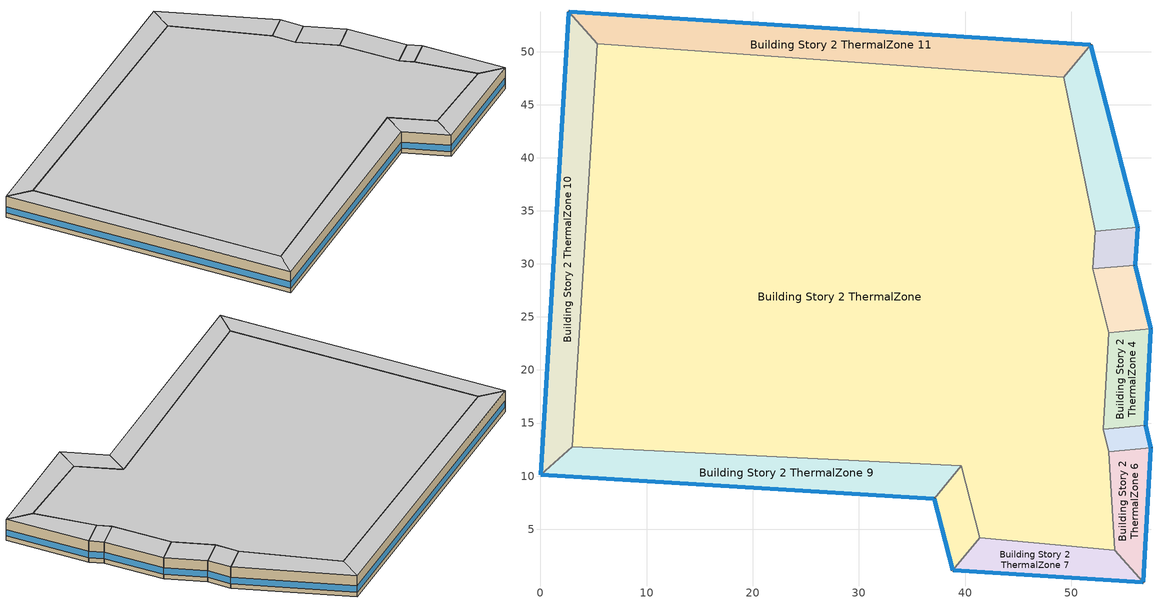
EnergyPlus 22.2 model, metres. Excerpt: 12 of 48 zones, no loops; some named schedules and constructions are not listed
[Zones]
Building Story 2 ThermalZone
 floor adiabatic (Typical Interior Ceiling): 49.28,47.56 52.29,33.07 52.03,29.52 53.54,23.5 53.04,14.41 53.54,12.31 54.12,2.99 41.4,4.2 39.64,10.97 2.99,12.76 5.33,50.75 z3.6
 wall adiabatic (Typical Interior Wall): 52.29,33.07 49.28,47.56 5.33,50.75 2.99,12.76 39.64,10.97 41.4,4.2 54.12,2.99 53.54,12.31 53.04,14.41 53.54,23.5 52.03,29.52 52.29,33.07 z3.6:7.2
 ceiling adiabatic (Typical Interior Floor): 5.33,50.75 2.99,12.76 39.64,10.97 41.4,4.2 54.12,2.99 53.54,12.31 53.04,14.41 53.54,23.5 52.03,29.52 52.29,33.07 49.28,47.56 z7.2
Building Story 2 ThermalZone 1
 floor adiabatic (Typical Interior Ceiling): 51.83,50.64 56.27,33.43 52.29,33.07 49.28,47.56 z3.6
 wall outside (Typical Insulated Steel Framed Exterior Wall R-12.99): 56.27,33.43 51.83,50.64 z3.6:7.2
 wall adiabatic (Typical Interior Wall): 51.83,50.64 49.28,47.56 52.29,33.07 56.27,33.43 z3.6:7.2
 window (U 0.55 SHGC 0.25): 56.26,33.45 51.84,50.62 z4.36:5.45
 ceiling adiabatic (Typical Interior Floor): 49.28,47.56 52.29,33.07 56.27,33.43 51.83,50.64 z7.2
Building Story 2 ThermalZone 10
 floor adiabatic (Typical Interior Floor): 0,10.11 2.68,53.75 5.33,50.75 2.99,12.76 z3.6
 wall outside (Typical Insulated Steel Framed Exterior Wall R-12.99): 2.68,53.75 0,10.11 z3.6:7.2
 wall adiabatic (Typical Interior Wall): 0,10.11 2.99,12.76 5.33,50.75 2.68,53.75 z3.6:7.2
 window (U 0.55 SHGC 0.25): 2.68,53.73 0,10.13 z4.36:5.44
 ceiling adiabatic (Typical Interior Ceiling): 2.99,12.76 5.33,50.75 2.68,53.75 0,10.11 z7.2
Building Story 2 ThermalZone 11
 floor adiabatic (Typical Interior Floor): 2.68,53.75 51.83,50.64 49.28,47.56 5.33,50.75 z3.6
 wall outside (Typical Insulated Steel Framed Exterior Wall R-12.99): 51.83,50.64 2.68,53.75 z3.6:7.2
 wall adiabatic (Typical Interior Wall): 2.68,53.75 5.33,50.75 49.28,47.56 51.83,50.64 z3.6:7.2
 window (U 0.55 SHGC 0.25): 51.81,50.65 2.7,53.75 z4.36:5.44
 ceiling adiabatic (Typical Interior Ceiling): 5.33,50.75 49.28,47.56 51.83,50.64 2.68,53.75 z7.2
Building Story 2 ThermalZone 2
 floor adiabatic (Typical Interior Ceiling): 56.27,33.43 56.02,29.88 52.03,29.52 52.29,33.07 z3.6
 wall outside (Typical Insulated Steel Framed Exterior Wall R-12.99): 56.02,29.88 56.27,33.43 z3.6:7.2
 wall adiabatic (Typical Interior Wall): 56.27,33.43 52.29,33.07 52.03,29.52 56.02,29.88 z3.6:7.2
 window (U 0.55 SHGC 0.25): 56.02,29.9 56.27,33.4 z4.36:5.46
 ceiling adiabatic (Typical Interior Ceiling): 52.29,33.07 52.03,29.52 56.02,29.88 56.27,33.43 z7.2
Building Story 2 ThermalZone 3
 floor adiabatic (Typical Interior Floor): 56.02,29.88 57.53,23.88 53.54,23.5 52.03,29.52 z3.6
 wall outside (Typical Insulated Steel Framed Exterior Wall R-12.99): 57.53,23.88 56.02,29.88 z3.6:7.2
 wall adiabatic (Typical Interior Wall): 56.02,29.88 52.03,29.52 53.54,23.5 57.53,23.88 z3.6:7.2
 window (U 0.55 SHGC 0.25): 57.52,23.9 56.03,29.85 z4.36:5.45
 ceiling adiabatic (Typical Interior Ceiling): 52.03,29.52 53.54,23.5 57.53,23.88 56.02,29.88 z7.2
Building Story 2 ThermalZone 4
 floor adiabatic (Typical Interior Floor): 57.53,23.88 57.02,14.77 53.04,14.41 53.54,23.5 z3.6
 wall outside (Typical Insulated Steel Framed Exterior Wall R-12.99): 57.02,14.77 57.53,23.88 z3.6:7.2
 wall adiabatic (Typical Interior Wall): 57.53,23.88 53.54,23.5 53.04,14.41 57.02,14.77 z3.6:7.2
 window (U 0.55 SHGC 0.25): 57.03,14.8 57.52,23.85 z4.36:5.45
 ceiling adiabatic (Typical Interior Ceiling): 53.54,23.5 53.04,14.41 57.02,14.77 57.53,23.88 z7.2
Building Story 2 ThermalZone 5
 floor adiabatic (Typical Interior Floor): 57.02,14.77 57.53,12.66 53.54,12.31 53.04,14.41 z3.6
 wall outside (Typical Insulated Steel Framed Exterior Wall R-12.99): 57.53,12.66 57.02,14.77 z3.6:7.2
 wall adiabatic (Typical Interior Wall): 57.02,14.77 53.04,14.41 53.54,12.31 57.53,12.66 z3.6:7.2
 window (U 0.55 SHGC 0.25): 57.52,12.69 57.03,14.75 z4.36:5.47
 ceiling adiabatic (Typical Interior Ceiling): 53.04,14.41 53.54,12.31 57.53,12.66 57.02,14.77 z7.2
Building Story 2 ThermalZone 6
 floor adiabatic (Typical Interior Floor): 57.53,12.66 56.77,0 54.12,2.99 53.54,12.31 z3.6
 wall outside (Typical Insulated Steel Framed Exterior Wall R-12.99): 56.77,0 57.53,12.66 z3.6:7.2
 wall adiabatic (Typical Interior Wall): 57.53,12.66 53.54,12.31 54.12,2.99 56.77,0 z3.6:7.2
 window (U 0.55 SHGC 0.25): 56.77,0.03 57.52,12.64 z4.36:5.45
 ceiling adiabatic (Typical Interior Ceiling): 53.54,12.31 54.12,2.99 56.77,0 57.53,12.66 z7.2
Building Story 2 ThermalZone 7
 floor adiabatic (Typical Interior Floor): 56.77,0 38.85,1.11 41.4,4.2 54.12,2.99 z3.6
 wall outside (Typical Insulated Steel Framed Exterior Wall R-12.99): 38.85,1.11 56.77,0 z3.6:7.2
 wall adiabatic (Typical Interior Wall): 56.77,0 54.12,2.99 41.4,4.2 38.85,1.11 z3.6:7.2
 window (U 0.55 SHGC 0.25): 38.88,1.11 56.75,0 z4.36:5.45
 ceiling adiabatic (Typical Interior Ceiling): 54.12,2.99 41.4,4.2 38.85,1.11 56.77,0 z7.2
Building Story 2 ThermalZone 8
 floor adiabatic (Typical Interior Floor): 38.85,1.11 37.09,7.89 39.64,10.97 41.4,4.2 z3.6
 wall outside (Typical Insulated Steel Framed Exterior Wall R-12.99): 37.09,7.89 38.85,1.11 z3.6:7.2
 wall adiabatic (Typical Interior Wall): 38.85,1.11 41.4,4.2 39.64,10.97 37.09,7.89 z3.6:7.2
 window (U 0.55 SHGC 0.25): 37.1,7.86 38.85,1.14 z4.36:5.45
 ceiling adiabatic (Typical Interior Ceiling): 41.4,4.2 39.64,10.97 37.09,7.89 38.85,1.11 z7.2
Building Story 2 ThermalZone 9
 floor adiabatic (Typical Interior Floor): 37.09,7.89 0,10.11 2.99,12.76 39.64,10.97 z3.6
 wall outside (Typical Insulated Steel Framed Exterior Wall R-12.99): 0,10.11 37.09,7.89 z3.6:7.2
 wall adiabatic (Typical Interior Wall): 37.09,7.89 39.64,10.97 2.99,12.76 0,10.11 z3.6:7.2
 window (U 0.55 SHGC 0.25): 0.03,10.1 37.07,7.89 z4.36:5.44
 ceiling adiabatic (Typical Interior Ceiling): 39.64,10.97 2.99,12.76 0,10.11 37.09,7.89 z7.2
[Schedule:Week:Daily]
SchoolSecondary BLDG_LIGHT_LOBBYFLR1_SCH_2013 Week Rule - Jun28-Jul4: SchoolSecondary BLDG_LIGHT_LOBBYFLR1_SCH_2013 Wknd Day, SchoolSecondary BLDG_LIGHT_LOBBYFLR1_SCH_2013 Wkdy Day, SchoolSecondary BLDG_LIGHT_LOBBYFLR1_SCH_2013 Wkdy Day, SchoolSecondary BLDG_LIGHT_LOBBYFLR1_SCH_2013 Wkdy Day 1, SchoolSecondary BLDG_LIGHT_LOBBYFLR1_SCH_2013 Wkdy Day 1, SchoolSecondary BLDG_LIGHT_LOBBYFLR1_SCH_2013 Wkdy Day 1, SchoolSecondary BLDG_LIGHT_LOBBYFLR1_SCH_2013 Wknd Day 1, SchoolSecondary BLDG_LIGHT_LOBBYFLR1_SCH_2013 Default, SchoolSecondary BLDG_LIGHT_LOBBYFLR1_SCH_2013 Summer Design Day, SchoolSecondary BLDG_LIGHT_LOBBYFLR1_SCH_2013 Winter Design Day, SchoolSecondary BLDG_LIGHT_LOBBYFLR1_SCH_2013 Default, SchoolSecondary BLDG_LIGHT_LOBBYFLR1_SCH_2013 Default
SchoolSecondary BLDG_LIGHT_LOBBYFLR1_SCH_2013 Week Rule - Jul5-Aug29: SchoolSecondary BLDG_LIGHT_LOBBYFLR1_SCH_2013 Wknd Day 1, SchoolSecondary BLDG_LIGHT_LOBBYFLR1_SCH_2013 Wkdy Day 1, SchoolSecondary BLDG_LIGHT_LOBBYFLR1_SCH_2013 Wkdy Day 1, SchoolSecondary BLDG_LIGHT_LOBBYFLR1_SCH_2013 Wkdy Day 1, SchoolSecondary BLDG_LIGHT_LOBBYFLR1_SCH_2013 Wkdy Day 1, SchoolSecondary BLDG_LIGHT_LOBBYFLR1_SCH_2013 Wkdy Day 1, SchoolSecondary BLDG_LIGHT_LOBBYFLR1_SCH_2013 Wknd Day 1, SchoolSecondary BLDG_LIGHT_LOBBYFLR1_SCH_2013 Default, SchoolSecondary BLDG_LIGHT_LOBBYFLR1_SCH_2013 Summer Design Day, SchoolSecondary BLDG_LIGHT_LOBBYFLR1_SCH_2013 Winter Design Day, SchoolSecondary BLDG_LIGHT_LOBBYFLR1_SCH_2013 Default, SchoolSecondary BLDG_LIGHT_LOBBYFLR1_SCH_2013 Default
SchoolSecondary BLDG_LIGHT_LOBBYFLR1_SCH_2013 Week Rule - Aug30-Sep5: SchoolSecondary BLDG_LIGHT_LOBBYFLR1_SCH_2013 Wknd Day 1, SchoolSecondary BLDG_LIGHT_LOBBYFLR1_SCH_2013 Wkdy Day 1, SchoolSecondary BLDG_LIGHT_LOBBYFLR1_SCH_2013 Wkdy Day 2, SchoolSecondary BLDG_LIGHT_LOBBYFLR1_SCH_2013 Wkdy Day 2, SchoolSecondary BLDG_LIGHT_LOBBYFLR1_SCH_2013 Wkdy Day 2, SchoolSecondary BLDG_LIGHT_LOBBYFLR1_SCH_2013 Wkdy Day 2, SchoolSecondary BLDG_LIGHT_LOBBYFLR1_SCH_2013 Default, SchoolSecondary BLDG_LIGHT_LOBBYFLR1_SCH_2013 Default, SchoolSecondary BLDG_LIGHT_LOBBYFLR1_SCH_2013 Summer Design Day, SchoolSecondary BLDG_LIGHT_LOBBYFLR1_SCH_2013 Winter Design Day, SchoolSecondary BLDG_LIGHT_LOBBYFLR1_SCH_2013 Default, SchoolSecondary BLDG_LIGHT_LOBBYFLR1_SCH_2013 Default
SchoolSecondary BLDG_LIGHT_LOBBYFLR1_SCH_2013 Week Rule - Sep6-Dec31: SchoolSecondary BLDG_LIGHT_LOBBYFLR1_SCH_2013 Default, SchoolSecondary BLDG_LIGHT_LOBBYFLR1_SCH_2013 Wkdy Day 2, SchoolSecondary BLDG_LIGHT_LOBBYFLR1_SCH_2013 Wkdy Day 2, SchoolSecondary BLDG_LIGHT_LOBBYFLR1_SCH_2013 Wkdy Day 2, SchoolSecondary BLDG_LIGHT_LOBBYFLR1_SCH_2013 Wkdy Day 2, SchoolSecondary BLDG_LIGHT_LOBBYFLR1_SCH_2013 Wkdy Day 2, SchoolSecondary BLDG_LIGHT_LOBBYFLR1_SCH_2013 Default, SchoolSecondary BLDG_LIGHT_LOBBYFLR1_SCH_2013 Default, SchoolSecondary BLDG_LIGHT_LOBBYFLR1_SCH_2013 Summer Design Day, SchoolSecondary BLDG_LIGHT_LOBBYFLR1_SCH_2013 Winter Design Day, SchoolSecondary BLDG_LIGHT_LOBBYFLR1_SCH_2013 Default, SchoolSecondary BLDG_LIGHT_LOBBYFLR1_SCH_2013 Default
SchoolSecondary BLDG_LIGHT_MECHANICAL_SCH_2013 Week Rule - Jan1-Jan3: SchoolSecondary BLDG_LIGHT_MECHANICAL_SCH_2013 Wkdy Day, SchoolSecondary BLDG_LIGHT_MECHANICAL_SCH_2013 Wkdy Day, SchoolSecondary BLDG_LIGHT_MECHANICAL_SCH_2013 Wkdy Day, SchoolSecondary BLDG_LIGHT_MECHANICAL_SCH_2013 Wkdy Day, SchoolSecondary BLDG_LIGHT_MECHANICAL_SCH_2013 Wkdy Day, SchoolSecondary BLDG_LIGHT_MECHANICAL_SCH_2013 Wkdy Day, SchoolSecondary BLDG_LIGHT_MECHANICAL_SCH_2013 Wknd Day, SchoolSecondary BLDG_LIGHT_MECHANICAL_SCH_2013 Default, SchoolSecondary BLDG_LIGHT_MECHANICAL_SCH_2013 Summer Design Day, SchoolSecondary BLDG_LIGHT_MECHANICAL_SCH_2013 Winter Design Day, SchoolSecondary BLDG_LIGHT_MECHANICAL_SCH_2013 Default, SchoolSecondary BLDG_LIGHT_MECHANICAL_SCH_2013 Default
SchoolSecondary BLDG_LIGHT_MECHANICAL_SCH_2013 Week Rule - Jan4-Jun27: SchoolSecondary BLDG_LIGHT_MECHANICAL_SCH_2013 Wknd Day, SchoolSecondary BLDG_LIGHT_MECHANICAL_SCH_2013 Wkdy Day, SchoolSecondary BLDG_LIGHT_MECHANICAL_SCH_2013 Wkdy Day, SchoolSecondary BLDG_LIGHT_MECHANICAL_SCH_2013 Wkdy Day, SchoolSecondary BLDG_LIGHT_MECHANICAL_SCH_2013 Wkdy Day, SchoolSecondary BLDG_LIGHT_MECHANICAL_SCH_2013 Wkdy Day, SchoolSecondary BLDG_LIGHT_MECHANICAL_SCH_2013 Wknd Day, SchoolSecondary BLDG_LIGHT_MECHANICAL_SCH_2013 Default, SchoolSecondary BLDG_LIGHT_MECHANICAL_SCH_2013 Summer Design Day, SchoolSecondary BLDG_LIGHT_MECHANICAL_SCH_2013 Winter Design Day, SchoolSecondary BLDG_LIGHT_MECHANICAL_SCH_2013 Default, SchoolSecondary BLDG_LIGHT_MECHANICAL_SCH_2013 Default
SchoolSecondary BLDG_LIGHT_MECHANICAL_SCH_2013 Week Rule - Jun28-Jul4: SchoolSecondary BLDG_LIGHT_MECHANICAL_SCH_2013 Wknd Day, SchoolSecondary BLDG_LIGHT_MECHANICAL_SCH_2013 Wkdy Day, SchoolSecondary BLDG_LIGHT_MECHANICAL_SCH_2013 Wkdy Day, SchoolSecondary BLDG_LIGHT_MECHANICAL_SCH_2013 Wkdy Day 1, SchoolSecondary BLDG_LIGHT_MECHANICAL_SCH_2013 Wkdy Day 1, SchoolSecondary BLDG_LIGHT_MECHANICAL_SCH_2013 Wkdy Day 1, SchoolSecondary BLDG_LIGHT_MECHANICAL_SCH_2013 Wknd Day 1, SchoolSecondary BLDG_LIGHT_MECHANICAL_SCH_2013 Default, SchoolSecondary BLDG_LIGHT_MECHANICAL_SCH_2013 Summer Design Day, SchoolSecondary BLDG_LIGHT_MECHANICAL_SCH_2013 Winter Design Day, SchoolSecondary BLDG_LIGHT_MECHANICAL_SCH_2013 Default, SchoolSecondary BLDG_LIGHT_MECHANICAL_SCH_2013 Default
SchoolSecondary BLDG_LIGHT_MECHANICAL_SCH_2013 Week Rule - Jul5-Aug29: SchoolSecondary BLDG_LIGHT_MECHANICAL_SCH_2013 Wknd Day 1, SchoolSecondary BLDG_LIGHT_MECHANICAL_SCH_2013 Wkdy Day 1, SchoolSecondary BLDG_LIGHT_MECHANICAL_SCH_2013 Wkdy Day 1, SchoolSecondary BLDG_LIGHT_MECHANICAL_SCH_2013 Wkdy Day 1, SchoolSecondary BLDG_LIGHT_MECHANICAL_SCH_2013 Wkdy Day 1, SchoolSecondary BLDG_LIGHT_MECHANICAL_SCH_2013 Wkdy Day 1, SchoolSecondary BLDG_LIGHT_MECHANICAL_SCH_2013 Wknd Day 1, SchoolSecondary BLDG_LIGHT_MECHANICAL_SCH_2013 Default, SchoolSecondary BLDG_LIGHT_MECHANICAL_SCH_2013 Summer Design Day, SchoolSecondary BLDG_LIGHT_MECHANICAL_SCH_2013 Winter Design Day, SchoolSecondary BLDG_LIGHT_MECHANICAL_SCH_2013 Default, SchoolSecondary BLDG_LIGHT_MECHANICAL_SCH_2013 Default
SchoolSecondary BLDG_LIGHT_MECHANICAL_SCH_2013 Week Rule - Aug30-Sep5: SchoolSecondary BLDG_LIGHT_MECHANICAL_SCH_2013 Wknd Day 1, SchoolSecondary BLDG_LIGHT_MECHANICAL_SCH_2013 Wkdy Day 1, SchoolSecondary BLDG_LIGHT_MECHANICAL_SCH_2013 Wkdy Day 2, SchoolSecondary BLDG_LIGHT_MECHANICAL_SCH_2013 Wkdy Day 2, SchoolSecondary BLDG_LIGHT_MECHANICAL_SCH_2013 Wkdy Day 2, SchoolSecondary BLDG_LIGHT_MECHANICAL_SCH_2013 Wkdy Day 2, SchoolSecondary BLDG_LIGHT_MECHANICAL_SCH_2013 Default, SchoolSecondary BLDG_LIGHT_MECHANICAL_SCH_2013 Default, SchoolSecondary BLDG_LIGHT_MECHANICAL_SCH_2013 Summer Design Day, SchoolSecondary BLDG_LIGHT_MECHANICAL_SCH_2013 Winter Design Day, SchoolSecondary BLDG_LIGHT_MECHANICAL_SCH_2013 Default, SchoolSecondary BLDG_LIGHT_MECHANICAL_SCH_2013 Default
SchoolSecondary BLDG_LIGHT_MECHANICAL_SCH_2013 Week Rule - Sep6-Dec31: SchoolSecondary BLDG_LIGHT_MECHANICAL_SCH_2013 Default, SchoolSecondary BLDG_LIGHT_MECHANICAL_SCH_2013 Wkdy Day 2, SchoolSecondary BLDG_LIGHT_MECHANICAL_SCH_2013 Wkdy Day 2, SchoolSecondary BLDG_LIGHT_MECHANICAL_SCH_2013 Wkdy Day 2, SchoolSecondary BLDG_LIGHT_MECHANICAL_SCH_2013 Wkdy Day 2, SchoolSecondary BLDG_LIGHT_MECHANICAL_SCH_2013 Wkdy Day 2, SchoolSecondary BLDG_LIGHT_MECHANICAL_SCH_2013 Default, SchoolSecondary BLDG_LIGHT_MECHANICAL_SCH_2013 Default, SchoolSecondary BLDG_LIGHT_MECHANICAL_SCH_2013 Summer Design Day, SchoolSecondary BLDG_LIGHT_MECHANICAL_SCH_2013 Winter Design Day, SchoolSecondary BLDG_LIGHT_MECHANICAL_SCH_2013 Default, SchoolSecondary BLDG_LIGHT_MECHANICAL_SCH_2013 Default
SchoolSecondary BLDG_LIGHT_OFFICE_SCH_2013 Week Rule - Jan1-Jan3: SchoolSecondary BLDG_LIGHT_OFFICE_SCH_2013 Wkdy Day, SchoolSecondary BLDG_LIGHT_OFFICE_SCH_2013 Wkdy Day, SchoolSecondary BLDG_LIGHT_OFFICE_SCH_2013 Wkdy Day, SchoolSecondary BLDG_LIGHT_OFFICE_SCH_2013 Wkdy Day, SchoolSecondary BLDG_LIGHT_OFFICE_SCH_2013 Wkdy Day, SchoolSecondary BLDG_LIGHT_OFFICE_SCH_2013 Wkdy Day, SchoolSecondary BLDG_LIGHT_OFFICE_SCH_2013 Wknd Day, SchoolSecondary BLDG_LIGHT_OFFICE_SCH_2013 Default, SchoolSecondary BLDG_LIGHT_OFFICE_SCH_2013 Summer Design Day, SchoolSecondary BLDG_LIGHT_OFFICE_SCH_2013 Winter Design Day, SchoolSecondary BLDG_LIGHT_OFFICE_SCH_2013 Default, SchoolSecondary BLDG_LIGHT_OFFICE_SCH_2013 Default
SchoolSecondary BLDG_LIGHT_OFFICE_SCH_2013 Week Rule - Jan4-Jun27: SchoolSecondary BLDG_LIGHT_OFFICE_SCH_2013 Wknd Day, SchoolSecondary BLDG_LIGHT_OFFICE_SCH_2013 Wkdy Day, SchoolSecondary BLDG_LIGHT_OFFICE_SCH_2013 Wkdy Day, SchoolSecondary BLDG_LIGHT_OFFICE_SCH_2013 Wkdy Day, SchoolSecondary BLDG_LIGHT_OFFICE_SCH_2013 Wkdy Day, SchoolSecondary BLDG_LIGHT_OFFICE_SCH_2013 Wkdy Day, SchoolSecondary BLDG_LIGHT_OFFICE_SCH_2013 Wknd Day, SchoolSecondary BLDG_LIGHT_OFFICE_SCH_2013 Default, SchoolSecondary BLDG_LIGHT_OFFICE_SCH_2013 Summer Design Day, SchoolSecondary BLDG_LIGHT_OFFICE_SCH_2013 Winter Design Day, SchoolSecondary BLDG_LIGHT_OFFICE_SCH_2013 Default, SchoolSecondary BLDG_LIGHT_OFFICE_SCH_2013 Default
SchoolSecondary BLDG_LIGHT_OFFICE_SCH_2013 Week Rule - Jun28-Jul4: SchoolSecondary BLDG_LIGHT_OFFICE_SCH_2013 Wknd Day, SchoolSecondary BLDG_LIGHT_OFFICE_SCH_2013 Wkdy Day, SchoolSecondary BLDG_LIGHT_OFFICE_SCH_2013 Wkdy Day, SchoolSecondary BLDG_LIGHT_OFFICE_SCH_2013 Wkdy Day 1, SchoolSecondary BLDG_LIGHT_OFFICE_SCH_2013 Wkdy Day 1, SchoolSecondary BLDG_LIGHT_OFFICE_SCH_2013 Wkdy Day 1, SchoolSecondary BLDG_LIGHT_OFFICE_SCH_2013 Wknd Day 1, SchoolSecondary BLDG_LIGHT_OFFICE_SCH_2013 Default, SchoolSecondary BLDG_LIGHT_OFFICE_SCH_2013 Summer Design Day, SchoolSecondary BLDG_LIGHT_OFFICE_SCH_2013 Winter Design Day, SchoolSecondary BLDG_LIGHT_OFFICE_SCH_2013 Default, SchoolSecondary BLDG_LIGHT_OFFICE_SCH_2013 Default
SchoolSecondary BLDG_LIGHT_OFFICE_SCH_2013 Week Rule - Jul5-Aug29: SchoolSecondary BLDG_LIGHT_OFFICE_SCH_2013 Wknd Day 1, SchoolSecondary BLDG_LIGHT_OFFICE_SCH_2013 Wkdy Day 1, SchoolSecondary BLDG_LIGHT_OFFICE_SCH_2013 Wkdy Day 1, SchoolSecondary BLDG_LIGHT_OFFICE_SCH_2013 Wkdy Day 1, SchoolSecondary BLDG_LIGHT_OFFICE_SCH_2013 Wkdy Day 1, SchoolSecondary BLDG_LIGHT_OFFICE_SCH_2013 Wkdy Day 1, SchoolSecondary BLDG_LIGHT_OFFICE_SCH_2013 Wknd Day 1, SchoolSecondary BLDG_LIGHT_OFFICE_SCH_2013 Default, SchoolSecondary BLDG_LIGHT_OFFICE_SCH_2013 Summer Design Day, SchoolSecondary BLDG_LIGHT_OFFICE_SCH_2013 Winter Design Day, SchoolSecondary BLDG_LIGHT_OFFICE_SCH_2013 Default, SchoolSecondary BLDG_LIGHT_OFFICE_SCH_2013 Default
SchoolSecondary BLDG_LIGHT_OFFICE_SCH_2013 Week Rule - Aug30-Sep5: SchoolSecondary BLDG_LIGHT_OFFICE_SCH_2013 Wknd Day 1, SchoolSecondary BLDG_LIGHT_OFFICE_SCH_2013 Wkdy Day 1, SchoolSecondary BLDG_LIGHT_OFFICE_SCH_2013 Wkdy Day 2, SchoolSecondary BLDG_LIGHT_OFFICE_SCH_2013 Wkdy Day 2, SchoolSecondary BLDG_LIGHT_OFFICE_SCH_2013 Wkdy Day 2, SchoolSecondary BLDG_LIGHT_OFFICE_SCH_2013 Wkdy Day 2, SchoolSecondary BLDG_LIGHT_OFFICE_SCH_2013 Default, SchoolSecondary BLDG_LIGHT_OFFICE_SCH_2013 Default, SchoolSecondary BLDG_LIGHT_OFFICE_SCH_2013 Summer Design Day, SchoolSecondary BLDG_LIGHT_OFFICE_SCH_2013 Winter Design Day, SchoolSecondary BLDG_LIGHT_OFFICE_SCH_2013 Default, SchoolSecondary BLDG_LIGHT_OFFICE_SCH_2013 Default
SchoolSecondary BLDG_LIGHT_OFFICE_SCH_2013 Week Rule - Sep6-Dec31: SchoolSecondary BLDG_LIGHT_OFFICE_SCH_2013 Default, SchoolSecondary BLDG_LIGHT_OFFICE_SCH_2013 Wkdy Day 2, SchoolSecondary BLDG_LIGHT_OFFICE_SCH_2013 Wkdy Day 2, SchoolSecondary BLDG_LIGHT_OFFICE_SCH_2013 Wkdy Day 2, SchoolSecondary BLDG_LIGHT_OFFICE_SCH_2013 Wkdy Day 2, SchoolSecondary BLDG_LIGHT_OFFICE_SCH_2013 Wkdy Day 2, SchoolSecondary BLDG_LIGHT_OFFICE_SCH_2013 Default, SchoolSecondary BLDG_LIGHT_OFFICE_SCH_2013 Default, SchoolSecondary BLDG_LIGHT_OFFICE_SCH_2013 Summer Design Day, SchoolSecondary BLDG_LIGHT_OFFICE_SCH_2013 Winter Design Day, SchoolSecondary BLDG_LIGHT_OFFICE_SCH_2013 Default, SchoolSecondary BLDG_LIGHT_OFFICE_SCH_2013 Default
SchoolSecondary BLDG_LIGHT_BATH_SCH_2013 Week Rule - Jan1-Jan3: SchoolSecondary BLDG_LIGHT_BATH_SCH_2013 Wkdy Day, SchoolSecondary BLDG_LIGHT_BATH_SCH_2013 Wkdy Day, SchoolSecondary BLDG_LIGHT_BATH_SCH_2013 Wkdy Day, SchoolSecondary BLDG_LIGHT_BATH_SCH_2013 Wkdy Day, SchoolSecondary BLDG_LIGHT_BATH_SCH_2013 Wkdy Day, SchoolSecondary BLDG_LIGHT_BATH_SCH_2013 Wkdy Day, SchoolSecondary BLDG_LIGHT_BATH_SCH_2013 Wknd Day, SchoolSecondary BLDG_LIGHT_BATH_SCH_2013 Default, SchoolSecondary BLDG_LIGHT_BATH_SCH_2013 Summer Design Day, SchoolSecondary BLDG_LIGHT_BATH_SCH_2013 Winter Design Day, SchoolSecondary BLDG_LIGHT_BATH_SCH_2013 Default, SchoolSecondary BLDG_LIGHT_BATH_SCH_2013 Default
SchoolSecondary BLDG_LIGHT_BATH_SCH_2013 Week Rule - Jan4-Jun27: SchoolSecondary BLDG_LIGHT_BATH_SCH_2013 Wknd Day, SchoolSecondary BLDG_LIGHT_BATH_SCH_2013 Wkdy Day, SchoolSecondary BLDG_LIGHT_BATH_SCH_2013 Wkdy Day, SchoolSecondary BLDG_LIGHT_BATH_SCH_2013 Wkdy Day, SchoolSecondary BLDG_LIGHT_BATH_SCH_2013 Wkdy Day, SchoolSecondary BLDG_LIGHT_BATH_SCH_2013 Wkdy Day, SchoolSecondary BLDG_LIGHT_BATH_SCH_2013 Wknd Day, SchoolSecondary BLDG_LIGHT_BATH_SCH_2013 Default, SchoolSecondary BLDG_LIGHT_BATH_SCH_2013 Summer Design Day, SchoolSecondary BLDG_LIGHT_BATH_SCH_2013 Winter Design Day, SchoolSecondary BLDG_LIGHT_BATH_SCH_2013 Default, SchoolSecondary BLDG_LIGHT_BATH_SCH_2013 Default
SchoolSecondary BLDG_LIGHT_BATH_SCH_2013 Week Rule - Jun28-Jul4: SchoolSecondary BLDG_LIGHT_BATH_SCH_2013 Wknd Day, SchoolSecondary BLDG_LIGHT_BATH_SCH_2013 Wkdy Day, SchoolSecondary BLDG_LIGHT_BATH_SCH_2013 Wkdy Day, SchoolSecondary BLDG_LIGHT_BATH_SCH_2013 Wkdy Day 1, SchoolSecondary BLDG_LIGHT_BATH_SCH_2013 Wkdy Day 1, SchoolSecondary BLDG_LIGHT_BATH_SCH_2013 Wkdy Day 1, SchoolSecondary BLDG_LIGHT_BATH_SCH_2013 Wknd Day 1, SchoolSecondary BLDG_LIGHT_BATH_SCH_2013 Default, SchoolSecondary BLDG_LIGHT_BATH_SCH_2013 Summer Design Day, SchoolSecondary BLDG_LIGHT_BATH_SCH_2013 Winter Design Day, SchoolSecondary BLDG_LIGHT_BATH_SCH_2013 Default, SchoolSecondary BLDG_LIGHT_BATH_SCH_2013 Default
SchoolSecondary BLDG_LIGHT_BATH_SCH_2013 Week Rule - Jul5-Aug29: SchoolSecondary BLDG_LIGHT_BATH_SCH_2013 Wknd Day 1, SchoolSecondary BLDG_LIGHT_BATH_SCH_2013 Wkdy Day 1, SchoolSecondary BLDG_LIGHT_BATH_SCH_2013 Wkdy Day 1, SchoolSecondary BLDG_LIGHT_BATH_SCH_2013 Wkdy Day 1, SchoolSecondary BLDG_LIGHT_BATH_SCH_2013 Wkdy Day 1, SchoolSecondary BLDG_LIGHT_BATH_SCH_2013 Wkdy Day 1, SchoolSecondary BLDG_LIGHT_BATH_SCH_2013 Wknd Day 1, SchoolSecondary BLDG_LIGHT_BATH_SCH_2013 Default, SchoolSecondary BLDG_LIGHT_BATH_SCH_2013 Summer Design Day, SchoolSecondary BLDG_LIGHT_BATH_SCH_2013 Winter Design Day, SchoolSecondary BLDG_LIGHT_BATH_SCH_2013 Default, SchoolSecondary BLDG_LIGHT_BATH_SCH_2013 Default
SchoolSecondary BLDG_LIGHT_BATH_SCH_2013 Week Rule - Aug30-Sep5: SchoolSecondary BLDG_LIGHT_BATH_SCH_2013 Wknd Day 1, SchoolSecondary BLDG_LIGHT_BATH_SCH_2013 Wkdy Day 1, SchoolSecondary BLDG_LIGHT_BATH_SCH_2013 Wkdy Day 2, SchoolSecondary BLDG_LIGHT_BATH_SCH_2013 Wkdy Day 2, SchoolSecondary BLDG_LIGHT_BATH_SCH_2013 Wkdy Day 2, SchoolSecondary BLDG_LIGHT_BATH_SCH_2013 Wkdy Day 2, SchoolSecondary BLDG_LIGHT_BATH_SCH_2013 Default, SchoolSecondary BLDG_LIGHT_BATH_SCH_2013 Default, SchoolSecondary BLDG_LIGHT_BATH_SCH_2013 Summer Design Day, SchoolSecondary BLDG_LIGHT_BATH_SCH_2013 Winter Design Day, SchoolSecondary BLDG_LIGHT_BATH_SCH_2013 Default, SchoolSecondary BLDG_LIGHT_BATH_SCH_2013 Default
SchoolSecondary BLDG_LIGHT_BATH_SCH_2013 Week Rule - Sep6-Dec31: SchoolSecondary BLDG_LIGHT_BATH_SCH_2013 Default, SchoolSecondary BLDG_LIGHT_BATH_SCH_2013 Wkdy Day 2, SchoolSecondary BLDG_LIGHT_BATH_SCH_2013 Wkdy Day 2, SchoolSecondary BLDG_LIGHT_BATH_SCH_2013 Wkdy Day 2, SchoolSecondary BLDG_LIGHT_BATH_SCH_2013 Wkdy Day 2, SchoolSecondary BLDG_LIGHT_BATH_SCH_2013 Wkdy Day 2, SchoolSecondary BLDG_LIGHT_BATH_SCH_2013 Default, SchoolSecondary BLDG_LIGHT_BATH_SCH_2013 Default, SchoolSecondary BLDG_LIGHT_BATH_SCH_2013 Summer Design Day, SchoolSecondary BLDG_LIGHT_BATH_SCH_2013 Winter Design Day, SchoolSecondary BLDG_LIGHT_BATH_SCH_2013 Default, SchoolSecondary BLDG_LIGHT_BATH_SCH_2013 Default
SchoolSecondary BLDG_OCC_SCH_Auditorium Week Rule - Jan1-Jan3: SchoolSecondary BLDG_OCC_SCH_Auditorium Wkdy|SmrDsn Day, SchoolSecondary BLDG_OCC_SCH_Auditorium Wkdy|SmrDsn Day, SchoolSecondary BLDG_OCC_SCH_Auditorium Wkdy|SmrDsn Day, SchoolSecondary BLDG_OCC_SCH_Auditorium Wkdy|SmrDsn Day, SchoolSecondary BLDG_OCC_SCH_Auditorium Wkdy|SmrDsn Day, SchoolSecondary BLDG_OCC_SCH_Auditorium Wkdy|SmrDsn Day, SchoolSecondary BLDG_OCC_SCH_Auditorium Wknd Day, SchoolSecondary BLDG_OCC_SCH_Auditorium Default, SchoolSecondary BLDG_OCC_SCH_Auditorium Summer Design Day, SchoolSecondary BLDG_OCC_SCH_Auditorium Winter Design Day, SchoolSecondary BLDG_OCC_SCH_Auditorium Default, SchoolSecondary BLDG_OCC_SCH_Auditorium Default
SchoolSecondary BLDG_OCC_SCH_Auditorium Week Rule - Jan4-Jun27: SchoolSecondary BLDG_OCC_SCH_Auditorium Wknd Day, SchoolSecondary BLDG_OCC_SCH_Auditorium Wkdy|SmrDsn Day, SchoolSecondary BLDG_OCC_SCH_Auditorium Wkdy|SmrDsn Day, SchoolSecondary BLDG_OCC_SCH_Auditorium Wkdy|SmrDsn Day, SchoolSecondary BLDG_OCC_SCH_Auditorium Wkdy|SmrDsn Day, SchoolSecondary BLDG_OCC_SCH_Auditorium Wkdy|SmrDsn Day, SchoolSecondary BLDG_OCC_SCH_Auditorium Wknd Day, SchoolSecondary BLDG_OCC_SCH_Auditorium Default, SchoolSecondary BLDG_OCC_SCH_Auditorium Summer Design Day, SchoolSecondary BLDG_OCC_SCH_Auditorium Winter Design Day, SchoolSecondary BLDG_OCC_SCH_Auditorium Default, SchoolSecondary BLDG_OCC_SCH_Auditorium Default
SchoolSecondary BLDG_OCC_SCH_Auditorium Week Rule - Jun28-Jul4: SchoolSecondary BLDG_OCC_SCH_Auditorium Wknd Day, SchoolSecondary BLDG_OCC_SCH_Auditorium Wkdy|SmrDsn Day, SchoolSecondary BLDG_OCC_SCH_Auditorium Wkdy|SmrDsn Day, SchoolSecondary BLDG_OCC_SCH_Auditorium Wkdy|SmrDsn Day 1, SchoolSecondary BLDG_OCC_SCH_Auditorium Wkdy|SmrDsn Day 1, SchoolSecondary BLDG_OCC_SCH_Auditorium Wkdy|SmrDsn Day 1, SchoolSecondary BLDG_OCC_SCH_Auditorium Wknd Day 1, SchoolSecondary BLDG_OCC_SCH_Auditorium Default, SchoolSecondary BLDG_OCC_SCH_Auditorium Summer Design Day, SchoolSecondary BLDG_OCC_SCH_Auditorium Winter Design Day, SchoolSecondary BLDG_OCC_SCH_Auditorium Default, SchoolSecondary BLDG_OCC_SCH_Auditorium Default
SchoolSecondary BLDG_OCC_SCH_Auditorium Week Rule - Jul5-Aug29: SchoolSecondary BLDG_OCC_SCH_Auditorium Wknd Day 1, SchoolSecondary BLDG_OCC_SCH_Auditorium Wkdy|SmrDsn Day 1, SchoolSecondary BLDG_OCC_SCH_Auditorium Wkdy|SmrDsn Day 1, SchoolSecondary BLDG_OCC_SCH_Auditorium Wkdy|SmrDsn Day 1, SchoolSecondary BLDG_OCC_SCH_Auditorium Wkdy|SmrDsn Day 1, SchoolSecondary BLDG_OCC_SCH_Auditorium Wkdy|SmrDsn Day 1, SchoolSecondary BLDG_OCC_SCH_Auditorium Wknd Day 1, SchoolSecondary BLDG_OCC_SCH_Auditorium Default, SchoolSecondary BLDG_OCC_SCH_Auditorium Summer Design Day, SchoolSecondary BLDG_OCC_SCH_Auditorium Winter Design Day, SchoolSecondary BLDG_OCC_SCH_Auditorium Default, SchoolSecondary BLDG_OCC_SCH_Auditorium Default
SchoolSecondary BLDG_OCC_SCH_Auditorium Week Rule - Aug30-Sep5: SchoolSecondary BLDG_OCC_SCH_Auditorium Wknd Day 1, SchoolSecondary BLDG_OCC_SCH_Auditorium Wkdy|SmrDsn Day 1, SchoolSecondary BLDG_OCC_SCH_Auditorium Wkdy|SmrDsn Day 2, SchoolSecondary BLDG_OCC_SCH_Auditorium Wkdy|SmrDsn Day 2, SchoolSecondary BLDG_OCC_SCH_Auditorium Wkdy|SmrDsn Day 2, SchoolSecondary BLDG_OCC_SCH_Auditorium Wkdy|SmrDsn Day 2, SchoolSecondary BLDG_OCC_SCH_Auditorium Default, SchoolSecondary BLDG_OCC_SCH_Auditorium Default, SchoolSecondary BLDG_OCC_SCH_Auditorium Summer Design Day, SchoolSecondary BLDG_OCC_SCH_Auditorium Winter Design Day, SchoolSecondary BLDG_OCC_SCH_Auditorium Default, SchoolSecondary BLDG_OCC_SCH_Auditorium Default
SchoolSecondary BLDG_OCC_SCH_Auditorium Week Rule - Sep6-Dec31: SchoolSecondary BLDG_OCC_SCH_Auditorium Default, SchoolSecondary BLDG_OCC_SCH_Auditorium Wkdy|SmrDsn Day 2, SchoolSecondary BLDG_OCC_SCH_Auditorium Wkdy|SmrDsn Day 2, SchoolSecondary BLDG_OCC_SCH_Auditorium Wkdy|SmrDsn Day 2, SchoolSecondary BLDG_OCC_SCH_Auditorium Wkdy|SmrDsn Day 2, SchoolSecondary BLDG_OCC_SCH_Auditorium Wkdy|SmrDsn Day 2, SchoolSecondary BLDG_OCC_SCH_Auditorium Default, SchoolSecondary BLDG_OCC_SCH_Auditorium Default, SchoolSecondary BLDG_OCC_SCH_Auditorium Summer Design Day, SchoolSecondary BLDG_OCC_SCH_Auditorium Winter Design Day, SchoolSecondary BLDG_OCC_SCH_Auditorium Default, SchoolSecondary BLDG_OCC_SCH_Auditorium Default
SchoolSecondary BLDG_OCC_SCH_Cafeteria Week Rule - Jan1-Jan3: SchoolSecondary BLDG_OCC_SCH_Cafeteria Wkdy|SmrDsn Day, SchoolSecondary BLDG_OCC_SCH_Cafeteria Wkdy|SmrDsn Day, SchoolSecondary BLDG_OCC_SCH_Cafeteria Wkdy|SmrDsn Day, SchoolSecondary BLDG_OCC_SCH_Cafeteria Wkdy|SmrDsn Day, SchoolSecondary BLDG_OCC_SCH_Cafeteria Wkdy|SmrDsn Day, SchoolSecondary BLDG_OCC_SCH_Cafeteria Wkdy|SmrDsn Day, SchoolSecondary BLDG_OCC_SCH_Cafeteria Wknd Day, SchoolSecondary BLDG_OCC_SCH_Cafeteria Default, SchoolSecondary BLDG_OCC_SCH_Cafeteria Summer Design Day, SchoolSecondary BLDG_OCC_SCH_Cafeteria Winter Design Day, SchoolSecondary BLDG_OCC_SCH_Cafeteria Default, SchoolSecondary BLDG_OCC_SCH_Cafeteria Default
SchoolSecondary BLDG_OCC_SCH_Cafeteria Week Rule - Jan4-Jun27: SchoolSecondary BLDG_OCC_SCH_Cafeteria Wknd Day, SchoolSecondary BLDG_OCC_SCH_Cafeteria Wkdy|SmrDsn Day, SchoolSecondary BLDG_OCC_SCH_Cafeteria Wkdy|SmrDsn Day, SchoolSecondary BLDG_OCC_SCH_Cafeteria Wkdy|SmrDsn Day, SchoolSecondary BLDG_OCC_SCH_Cafeteria Wkdy|SmrDsn Day, SchoolSecondary BLDG_OCC_SCH_Cafeteria Wkdy|SmrDsn Day, SchoolSecondary BLDG_OCC_SCH_Cafeteria Wknd Day, SchoolSecondary BLDG_OCC_SCH_Cafeteria Default, SchoolSecondary BLDG_OCC_SCH_Cafeteria Summer Design Day, SchoolSecondary BLDG_OCC_SCH_Cafeteria Winter Design Day, SchoolSecondary BLDG_OCC_SCH_Cafeteria Default, SchoolSecondary BLDG_OCC_SCH_Cafeteria Default
SchoolSecondary BLDG_OCC_SCH_Cafeteria Week Rule - Jun28-Jul4: SchoolSecondary BLDG_OCC_SCH_Cafeteria Wknd Day, SchoolSecondary BLDG_OCC_SCH_Cafeteria Wkdy|SmrDsn Day, SchoolSecondary BLDG_OCC_SCH_Cafeteria Wkdy|SmrDsn Day, SchoolSecondary BLDG_OCC_SCH_Cafeteria Wkdy|SmrDsn Day 1, SchoolSecondary BLDG_OCC_SCH_Cafeteria Wkdy|SmrDsn Day 1, SchoolSecondary BLDG_OCC_SCH_Cafeteria Wkdy|SmrDsn Day 1, SchoolSecondary BLDG_OCC_SCH_Cafeteria Wknd Day 1, SchoolSecondary BLDG_OCC_SCH_Cafeteria Default, SchoolSecondary BLDG_OCC_SCH_Cafeteria Summer Design Day, SchoolSecondary BLDG_OCC_SCH_Cafeteria Winter Design Day, SchoolSecondary BLDG_OCC_SCH_Cafeteria Default, SchoolSecondary BLDG_OCC_SCH_Cafeteria Default
SchoolSecondary BLDG_OCC_SCH_Cafeteria Week Rule - Jul5-Aug29: SchoolSecondary BLDG_OCC_SCH_Cafeteria Wknd Day 1, SchoolSecondary BLDG_OCC_SCH_Cafeteria Wkdy|SmrDsn Day 1, SchoolSecondary BLDG_OCC_SCH_Cafeteria Wkdy|SmrDsn Day 1, SchoolSecondary BLDG_OCC_SCH_Cafeteria Wkdy|SmrDsn Day 1, SchoolSecondary BLDG_OCC_SCH_Cafeteria Wkdy|SmrDsn Day 1, SchoolSecondary BLDG_OCC_SCH_Cafeteria Wkdy|SmrDsn Day 1, SchoolSecondary BLDG_OCC_SCH_Cafeteria Wknd Day 1, SchoolSecondary BLDG_OCC_SCH_Cafeteria Default, SchoolSecondary BLDG_OCC_SCH_Cafeteria Summer Design Day, SchoolSecondary BLDG_OCC_SCH_Cafeteria Winter Design Day, SchoolSecondary BLDG_OCC_SCH_Cafeteria Default, SchoolSecondary BLDG_OCC_SCH_Cafeteria Default
SchoolSecondary BLDG_OCC_SCH_Cafeteria Week Rule - Aug30-Sep5: SchoolSecondary BLDG_OCC_SCH_Cafeteria Wknd Day 1, SchoolSecondary BLDG_OCC_SCH_Cafeteria Wkdy|SmrDsn Day 1, SchoolSecondary BLDG_OCC_SCH_Cafeteria Wkdy|SmrDsn Day 2, SchoolSecondary BLDG_OCC_SCH_Cafeteria Wkdy|SmrDsn Day 2, SchoolSecondary BLDG_OCC_SCH_Cafeteria Wkdy|SmrDsn Day 2, SchoolSecondary BLDG_OCC_SCH_Cafeteria Wkdy|SmrDsn Day 2, SchoolSecondary BLDG_OCC_SCH_Cafeteria Default, SchoolSecondary BLDG_OCC_SCH_Cafeteria Default, SchoolSecondary BLDG_OCC_SCH_Cafeteria Summer Design Day, SchoolSecondary BLDG_OCC_SCH_Cafeteria Winter Design Day, SchoolSecondary BLDG_OCC_SCH_Cafeteria Default, SchoolSecondary BLDG_OCC_SCH_Cafeteria Default
SchoolSecondary BLDG_OCC_SCH_Cafeteria Week Rule - Sep6-Dec31: SchoolSecondary BLDG_OCC_SCH_Cafeteria Default, SchoolSecondary BLDG_OCC_SCH_Cafeteria Wkdy|SmrDsn Day 2, SchoolSecondary BLDG_OCC_SCH_Cafeteria Wkdy|SmrDsn Day 2, SchoolSecondary BLDG_OCC_SCH_Cafeteria Wkdy|SmrDsn Day 2, SchoolSecondary BLDG_OCC_SCH_Cafeteria Wkdy|SmrDsn Day 2, SchoolSecondary BLDG_OCC_SCH_Cafeteria Wkdy|SmrDsn Day 2, SchoolSecondary BLDG_OCC_SCH_Cafeteria Default, SchoolSecondary BLDG_OCC_SCH_Cafeteria Default, SchoolSecondary BLDG_OCC_SCH_Cafeteria Summer Design Day, SchoolSecondary BLDG_OCC_SCH_Cafeteria Winter Design Day, SchoolSecondary BLDG_OCC_SCH_Cafeteria Default, SchoolSecondary BLDG_OCC_SCH_Cafeteria Default
SchoolSecondary BLDG_OCC_SCH_Extend Week Rule - Jan1-Jan3: SchoolSecondary BLDG_OCC_SCH_Extend Wkdy|SmrDsn Day, SchoolSecondary BLDG_OCC_SCH_Extend Wkdy|SmrDsn Day, SchoolSecondary BLDG_OCC_SCH_Extend Wkdy|SmrDsn Day, SchoolSecondary BLDG_OCC_SCH_Extend Wkdy|SmrDsn Day, SchoolSecondary BLDG_OCC_SCH_Extend Wkdy|SmrDsn Day, SchoolSecondary BLDG_OCC_SCH_Extend Wkdy|SmrDsn Day, SchoolSecondary BLDG_OCC_SCH_Extend Wknd Day, SchoolSecondary BLDG_OCC_SCH_Extend Default, SchoolSecondary BLDG_OCC_SCH_Extend Summer Design Day, SchoolSecondary BLDG_OCC_SCH_Extend Winter Design Day, SchoolSecondary BLDG_OCC_SCH_Extend Default, SchoolSecondary BLDG_OCC_SCH_Extend Default
SchoolSecondary BLDG_OCC_SCH_Extend Week Rule - Jan4-Jun27: SchoolSecondary BLDG_OCC_SCH_Extend Wknd Day, SchoolSecondary BLDG_OCC_SCH_Extend Wkdy|SmrDsn Day, SchoolSecondary BLDG_OCC_SCH_Extend Wkdy|SmrDsn Day, SchoolSecondary BLDG_OCC_SCH_Extend Wkdy|SmrDsn Day, SchoolSecondary BLDG_OCC_SCH_Extend Wkdy|SmrDsn Day, SchoolSecondary BLDG_OCC_SCH_Extend Wkdy|SmrDsn Day, SchoolSecondary BLDG_OCC_SCH_Extend Wknd Day, SchoolSecondary BLDG_OCC_SCH_Extend Default, SchoolSecondary BLDG_OCC_SCH_Extend Summer Design Day, SchoolSecondary BLDG_OCC_SCH_Extend Winter Design Day, SchoolSecondary BLDG_OCC_SCH_Extend Default, SchoolSecondary BLDG_OCC_SCH_Extend Default
SchoolSecondary BLDG_OCC_SCH_Extend Week Rule - Jun28-Jul4: SchoolSecondary BLDG_OCC_SCH_Extend Wknd Day, SchoolSecondary BLDG_OCC_SCH_Extend Wkdy|SmrDsn Day, SchoolSecondary BLDG_OCC_SCH_Extend Wkdy|SmrDsn Day, SchoolSecondary BLDG_OCC_SCH_Extend Wkdy|SmrDsn Day 1, SchoolSecondary BLDG_OCC_SCH_Extend Wkdy|SmrDsn Day 1, SchoolSecondary BLDG_OCC_SCH_Extend Wkdy|SmrDsn Day 1, SchoolSecondary BLDG_OCC_SCH_Extend Wknd Day 1, SchoolSecondary BLDG_OCC_SCH_Extend Default, SchoolSecondary BLDG_OCC_SCH_Extend Summer Design Day, SchoolSecondary BLDG_OCC_SCH_Extend Winter Design Day, SchoolSecondary BLDG_OCC_SCH_Extend Default, SchoolSecondary BLDG_OCC_SCH_Extend Default
SchoolSecondary BLDG_OCC_SCH_Extend Week Rule - Jul5-Aug29: SchoolSecondary BLDG_OCC_SCH_Extend Wknd Day 1, SchoolSecondary BLDG_OCC_SCH_Extend Wkdy|SmrDsn Day 1, SchoolSecondary BLDG_OCC_SCH_Extend Wkdy|SmrDsn Day 1, SchoolSecondary BLDG_OCC_SCH_Extend Wkdy|SmrDsn Day 1, SchoolSecondary BLDG_OCC_SCH_Extend Wkdy|SmrDsn Day 1, SchoolSecondary BLDG_OCC_SCH_Extend Wkdy|SmrDsn Day 1, SchoolSecondary BLDG_OCC_SCH_Extend Wknd Day 1, SchoolSecondary BLDG_OCC_SCH_Extend Default, SchoolSecondary BLDG_OCC_SCH_Extend Summer Design Day, SchoolSecondary BLDG_OCC_SCH_Extend Winter Design Day, SchoolSecondary BLDG_OCC_SCH_Extend Default, SchoolSecondary BLDG_OCC_SCH_Extend Default
SchoolSecondary BLDG_OCC_SCH_Extend Week Rule - Aug30-Sep5: SchoolSecondary BLDG_OCC_SCH_Extend Wknd Day 1, SchoolSecondary BLDG_OCC_SCH_Extend Wkdy|SmrDsn Day 1, SchoolSecondary BLDG_OCC_SCH_Extend Wkdy|SmrDsn Day 2, SchoolSecondary BLDG_OCC_SCH_Extend Wkdy|SmrDsn Day 2, SchoolSecondary BLDG_OCC_SCH_Extend Wkdy|SmrDsn Day 2, SchoolSecondary BLDG_OCC_SCH_Extend Wkdy|SmrDsn Day 2, SchoolSecondary BLDG_OCC_SCH_Extend Default, SchoolSecondary BLDG_OCC_SCH_Extend Default, SchoolSecondary BLDG_OCC_SCH_Extend Summer Design Day, SchoolSecondary BLDG_OCC_SCH_Extend Winter Design Day, SchoolSecondary BLDG_OCC_SCH_Extend Default, SchoolSecondary BLDG_OCC_SCH_Extend Default
SchoolSecondary BLDG_OCC_SCH_Extend Week Rule - Sep6-Dec31: SchoolSecondary BLDG_OCC_SCH_Extend Default, SchoolSecondary BLDG_OCC_SCH_Extend Wkdy|SmrDsn Day 2, SchoolSecondary BLDG_OCC_SCH_Extend Wkdy|SmrDsn Day 2, SchoolSecondary BLDG_OCC_SCH_Extend Wkdy|SmrDsn Day 2, SchoolSecondary BLDG_OCC_SCH_Extend Wkdy|SmrDsn Day 2, SchoolSecondary BLDG_OCC_SCH_Extend Wkdy|SmrDsn Day 2, SchoolSecondary BLDG_OCC_SCH_Extend Default, SchoolSecondary BLDG_OCC_SCH_Extend Default, SchoolSecondary BLDG_OCC_SCH_Extend Summer Design Day, SchoolSecondary BLDG_OCC_SCH_Extend Winter Design Day, SchoolSecondary BLDG_OCC_SCH_Extend Default, SchoolSecondary BLDG_OCC_SCH_Extend Default
SchoolSecondary BLDG_OCC_SCH_Gym Week Rule - Jan1-Jan3: SchoolSecondary BLDG_OCC_SCH_Gym Wkdy|SmrDsn Day, SchoolSecondary BLDG_OCC_SCH_Gym Wkdy|SmrDsn Day, SchoolSecondary BLDG_OCC_SCH_Gym Wkdy|SmrDsn Day, SchoolSecondary BLDG_OCC_SCH_Gym Wkdy|SmrDsn Day, SchoolSecondary BLDG_OCC_SCH_Gym Wkdy|SmrDsn Day, SchoolSecondary BLDG_OCC_SCH_Gym Wkdy|SmrDsn Day, SchoolSecondary BLDG_OCC_SCH_Gym Wknd Day, SchoolSecondary BLDG_OCC_SCH_Gym Default, SchoolSecondary BLDG_OCC_SCH_Gym Summer Design Day, SchoolSecondary BLDG_OCC_SCH_Gym Winter Design Day, SchoolSecondary BLDG_OCC_SCH_Gym Default, SchoolSecondary BLDG_OCC_SCH_Gym Default
SchoolSecondary BLDG_OCC_SCH_Gym Week Rule - Jan4-Jun27: SchoolSecondary BLDG_OCC_SCH_Gym Wknd Day, SchoolSecondary BLDG_OCC_SCH_Gym Wkdy|SmrDsn Day, SchoolSecondary BLDG_OCC_SCH_Gym Wkdy|SmrDsn Day, SchoolSecondary BLDG_OCC_SCH_Gym Wkdy|SmrDsn Day, SchoolSecondary BLDG_OCC_SCH_Gym Wkdy|SmrDsn Day, SchoolSecondary BLDG_OCC_SCH_Gym Wkdy|SmrDsn Day, SchoolSecondary BLDG_OCC_SCH_Gym Wknd Day, SchoolSecondary BLDG_OCC_SCH_Gym Default, SchoolSecondary BLDG_OCC_SCH_Gym Summer Design Day, SchoolSecondary BLDG_OCC_SCH_Gym Winter Design Day, SchoolSecondary BLDG_OCC_SCH_Gym Default, SchoolSecondary BLDG_OCC_SCH_Gym Default
SchoolSecondary BLDG_OCC_SCH_Gym Week Rule - Jun28-Jul4: SchoolSecondary BLDG_OCC_SCH_Gym Wknd Day, SchoolSecondary BLDG_OCC_SCH_Gym Wkdy|SmrDsn Day, SchoolSecondary BLDG_OCC_SCH_Gym Wkdy|SmrDsn Day, SchoolSecondary BLDG_OCC_SCH_Gym Wkdy|SmrDsn Day 1, SchoolSecondary BLDG_OCC_SCH_Gym Wkdy|SmrDsn Day 1, SchoolSecondary BLDG_OCC_SCH_Gym Wkdy|SmrDsn Day 1, SchoolSecondary BLDG_OCC_SCH_Gym Wknd Day 1, SchoolSecondary BLDG_OCC_SCH_Gym Default, SchoolSecondary BLDG_OCC_SCH_Gym Summer Design Day, SchoolSecondary BLDG_OCC_SCH_Gym Winter Design Day, SchoolSecondary BLDG_OCC_SCH_Gym Default, SchoolSecondary BLDG_OCC_SCH_Gym Default
SchoolSecondary BLDG_OCC_SCH_Gym Week Rule - Jul5-Aug29: SchoolSecondary BLDG_OCC_SCH_Gym Wknd Day 1, SchoolSecondary BLDG_OCC_SCH_Gym Wkdy|SmrDsn Day 1, SchoolSecondary BLDG_OCC_SCH_Gym Wkdy|SmrDsn Day 1, SchoolSecondary BLDG_OCC_SCH_Gym Wkdy|SmrDsn Day 1, SchoolSecondary BLDG_OCC_SCH_Gym Wkdy|SmrDsn Day 1, SchoolSecondary BLDG_OCC_SCH_Gym Wkdy|SmrDsn Day 1, SchoolSecondary BLDG_OCC_SCH_Gym Wknd Day 1, SchoolSecondary BLDG_OCC_SCH_Gym Default, SchoolSecondary BLDG_OCC_SCH_Gym Summer Design Day, SchoolSecondary BLDG_OCC_SCH_Gym Winter Design Day, SchoolSecondary BLDG_OCC_SCH_Gym Default, SchoolSecondary BLDG_OCC_SCH_Gym Default
SchoolSecondary BLDG_OCC_SCH_Gym Week Rule - Aug30-Sep5: SchoolSecondary BLDG_OCC_SCH_Gym Wknd Day 1, SchoolSecondary BLDG_OCC_SCH_Gym Wkdy|SmrDsn Day 1, SchoolSecondary BLDG_OCC_SCH_Gym Wkdy|SmrDsn Day 2, SchoolSecondary BLDG_OCC_SCH_Gym Wkdy|SmrDsn Day 2, SchoolSecondary BLDG_OCC_SCH_Gym Wkdy|SmrDsn Day 2, SchoolSecondary BLDG_OCC_SCH_Gym Wkdy|SmrDsn Day 2, SchoolSecondary BLDG_OCC_SCH_Gym Default, SchoolSecondary BLDG_OCC_SCH_Gym Default, SchoolSecondary BLDG_OCC_SCH_Gym Summer Design Day, SchoolSecondary BLDG_OCC_SCH_Gym Winter Design Day, SchoolSecondary BLDG_OCC_SCH_Gym Default, SchoolSecondary BLDG_OCC_SCH_Gym Default
SchoolSecondary BLDG_OCC_SCH_Gym Week Rule - Sep6-Dec31: SchoolSecondary BLDG_OCC_SCH_Gym Default, SchoolSecondary BLDG_OCC_SCH_Gym Wkdy|SmrDsn Day 2, SchoolSecondary BLDG_OCC_SCH_Gym Wkdy|SmrDsn Day 2, SchoolSecondary BLDG_OCC_SCH_Gym Wkdy|SmrDsn Day 2, SchoolSecondary BLDG_OCC_SCH_Gym Wkdy|SmrDsn Day 2, SchoolSecondary BLDG_OCC_SCH_Gym Wkdy|SmrDsn Day 2, SchoolSecondary BLDG_OCC_SCH_Gym Default, SchoolSecondary BLDG_OCC_SCH_Gym Default, SchoolSecondary BLDG_OCC_SCH_Gym Summer Design Day, SchoolSecondary BLDG_OCC_SCH_Gym Winter Design Day, SchoolSecondary BLDG_OCC_SCH_Gym Default, SchoolSecondary BLDG_OCC_SCH_Gym Default
SchoolSecondary BLDG_OCC_SCH_Offices Week Rule - Jan1-Jan3: SchoolSecondary BLDG_OCC_SCH_Offices Wkdy|SmrDsn Day, SchoolSecondary BLDG_OCC_SCH_Offices Wkdy|SmrDsn Day, SchoolSecondary BLDG_OCC_SCH_Offices Wkdy|SmrDsn Day, SchoolSecondary BLDG_OCC_SCH_Offices Wkdy|SmrDsn Day, SchoolSecondary BLDG_OCC_SCH_Offices Wkdy|SmrDsn Day, SchoolSecondary BLDG_OCC_SCH_Offices Wkdy|SmrDsn Day, SchoolSecondary BLDG_OCC_SCH_Offices Wknd Day, SchoolSecondary BLDG_OCC_SCH_Offices Default, SchoolSecondary BLDG_OCC_SCH_Offices Summer Design Day, SchoolSecondary BLDG_OCC_SCH_Offices Winter Design Day, SchoolSecondary BLDG_OCC_SCH_Offices Default, SchoolSecondary BLDG_OCC_SCH_Offices Default
SchoolSecondary BLDG_OCC_SCH_Offices Week Rule - Jan4-Jun27: SchoolSecondary BLDG_OCC_SCH_Offices Wknd Day, SchoolSecondary BLDG_OCC_SCH_Offices Wkdy|SmrDsn Day, SchoolSecondary BLDG_OCC_SCH_Offices Wkdy|SmrDsn Day, SchoolSecondary BLDG_OCC_SCH_Offices Wkdy|SmrDsn Day, SchoolSecondary BLDG_OCC_SCH_Offices Wkdy|SmrDsn Day, SchoolSecondary BLDG_OCC_SCH_Offices Wkdy|SmrDsn Day, SchoolSecondary BLDG_OCC_SCH_Offices Wknd Day, SchoolSecondary BLDG_OCC_SCH_Offices Default, SchoolSecondary BLDG_OCC_SCH_Offices Summer Design Day, SchoolSecondary BLDG_OCC_SCH_Offices Winter Design Day, SchoolSecondary BLDG_OCC_SCH_Offices Default, SchoolSecondary BLDG_OCC_SCH_Offices Default
SchoolSecondary BLDG_OCC_SCH_Offices Week Rule - Jun28-Jul4: SchoolSecondary BLDG_OCC_SCH_Offices Wknd Day, SchoolSecondary BLDG_OCC_SCH_Offices Wkdy|SmrDsn Day, SchoolSecondary BLDG_OCC_SCH_Offices Wkdy|SmrDsn Day, SchoolSecondary BLDG_OCC_SCH_Offices Wkdy|SmrDsn Day 1, SchoolSecondary BLDG_OCC_SCH_Offices Wkdy|SmrDsn Day 1, SchoolSecondary BLDG_OCC_SCH_Offices Wkdy|SmrDsn Day 1, SchoolSecondary BLDG_OCC_SCH_Offices Wknd Day 1, SchoolSecondary BLDG_OCC_SCH_Offices Default, SchoolSecondary BLDG_OCC_SCH_Offices Summer Design Day, SchoolSecondary BLDG_OCC_SCH_Offices Winter Design Day, SchoolSecondary BLDG_OCC_SCH_Offices Default, SchoolSecondary BLDG_OCC_SCH_Offices Default
SchoolSecondary BLDG_OCC_SCH_Offices Week Rule - Jul5-Aug29: SchoolSecondary BLDG_OCC_SCH_Offices Wknd Day 1, SchoolSecondary BLDG_OCC_SCH_Offices Wkdy|SmrDsn Day 1, SchoolSecondary BLDG_OCC_SCH_Offices Wkdy|SmrDsn Day 1, SchoolSecondary BLDG_OCC_SCH_Offices Wkdy|SmrDsn Day 1, SchoolSecondary BLDG_OCC_SCH_Offices Wkdy|SmrDsn Day 1, SchoolSecondary BLDG_OCC_SCH_Offices Wkdy|SmrDsn Day 1, SchoolSecondary BLDG_OCC_SCH_Offices Wknd Day 1, SchoolSecondary BLDG_OCC_SCH_Offices Default, SchoolSecondary BLDG_OCC_SCH_Offices Summer Design Day, SchoolSecondary BLDG_OCC_SCH_Offices Winter Design Day, SchoolSecondary BLDG_OCC_SCH_Offices Default, SchoolSecondary BLDG_OCC_SCH_Offices Default
SchoolSecondary BLDG_OCC_SCH_Offices Week Rule - Aug30-Sep5: SchoolSecondary BLDG_OCC_SCH_Offices Wknd Day 1, SchoolSecondary BLDG_OCC_SCH_Offices Wkdy|SmrDsn Day 1, SchoolSecondary BLDG_OCC_SCH_Offices Wkdy|SmrDsn Day 2, SchoolSecondary BLDG_OCC_SCH_Offices Wkdy|SmrDsn Day 2, SchoolSecondary BLDG_OCC_SCH_Offices Wkdy|SmrDsn Day 2, SchoolSecondary BLDG_OCC_SCH_Offices Wkdy|SmrDsn Day 2, SchoolSecondary BLDG_OCC_SCH_Offices Default, SchoolSecondary BLDG_OCC_SCH_Offices Default, SchoolSecondary BLDG_OCC_SCH_Offices Summer Design Day, SchoolSecondary BLDG_OCC_SCH_Offices Winter Design Day, SchoolSecondary BLDG_OCC_SCH_Offices Default, SchoolSecondary BLDG_OCC_SCH_Offices Default
SchoolSecondary BLDG_OCC_SCH_Offices Week Rule - Sep6-Dec31: SchoolSecondary BLDG_OCC_SCH_Offices Default, SchoolSecondary BLDG_OCC_SCH_Offices Wkdy|SmrDsn Day 2, SchoolSecondary BLDG_OCC_SCH_Offices Wkdy|SmrDsn Day 2, SchoolSecondary BLDG_OCC_SCH_Offices Wkdy|SmrDsn Day 2, SchoolSecondary BLDG_OCC_SCH_Offices Wkdy|SmrDsn Day 2, SchoolSecondary BLDG_OCC_SCH_Offices Wkdy|SmrDsn Day 2, SchoolSecondary BLDG_OCC_SCH_Offices Default, SchoolSecondary BLDG_OCC_SCH_Offices Default, SchoolSecondary BLDG_OCC_SCH_Offices Summer Design Day, SchoolSecondary BLDG_OCC_SCH_Offices Winter Design Day, SchoolSecondary BLDG_OCC_SCH_Offices Default, SchoolSecondary BLDG_OCC_SCH_Offices Default
Elevator Schedule 3 Week Rule - Jan1-Jan3: 75 space(s) Occ Sch Thursday 19, 75 space(s) Occ Sch Thursday 19, 75 space(s) Occ Sch Thursday 19, 75 space(s) Occ Sch Thursday 19, 75 space(s) Occ Sch Thursday 19, 75 space(s) Occ Sch Friday 19, 75 space(s) Occ Sch Saturday 3, 75 space(s) Occ Sch Default 3, 75 space(s) Occ Sch Summer Design Day 3, 75 space(s) Occ Sch Winter Design Day 3, 75 space(s) Occ Sch Default 3, 75 space(s) Occ Sch Default 3
Elevator Schedule 3 Week Rule - Jan4-Jun13: 75 space(s) Occ Sch Sunday 3, 75 space(s) Occ Sch Default 3, 75 space(s) Occ Sch Tuesday 19, 75 space(s) Occ Sch Wednesday 19, 75 space(s) Occ Sch Thursday 19, 75 space(s) Occ Sch Friday 19, 75 space(s) Occ Sch Saturday 3, 75 space(s) Occ Sch Default 3, 75 space(s) Occ Sch Summer Design Day 3, 75 space(s) Occ Sch Winter Design Day 3, 75 space(s) Occ Sch Default 3, 75 space(s) Occ Sch Default 3
